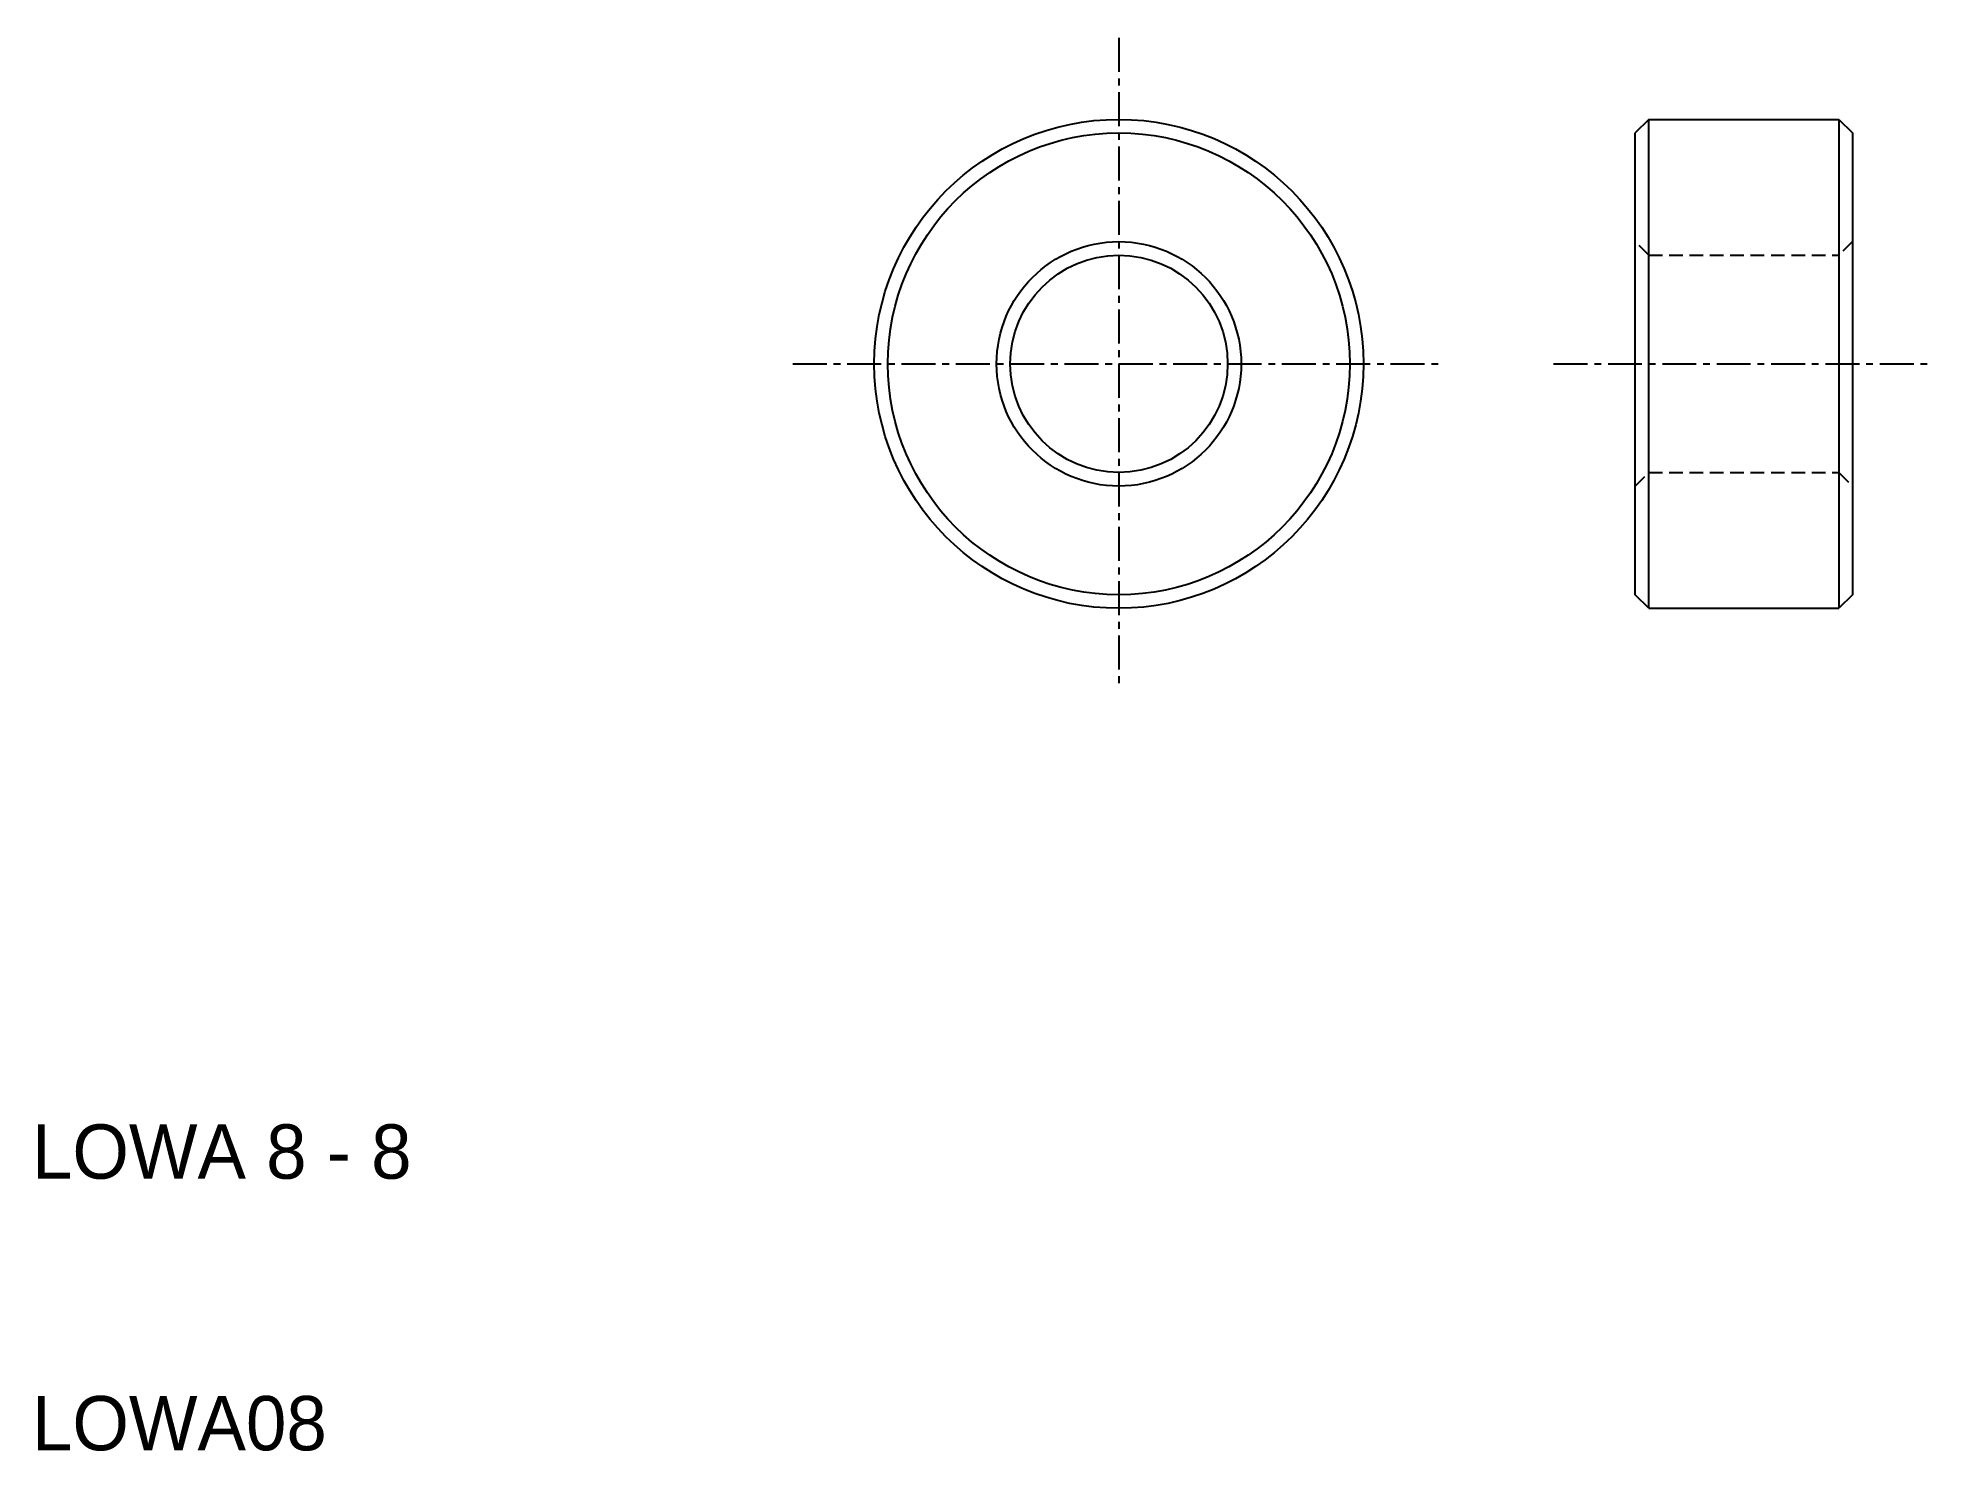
# Model space of a CAD drawing. Extents: x 10.2 to 80, y 10 to 62.
import ezdxf

# ---------------------------------------------------------------- set-up
doc = ezdxf.new("R2010")
doc.units = 0
doc.linetypes.add('CENTER', pattern=[2, 1.25, -0.25, 0.25, -0.25])
doc.linetypes.add('DASHED', pattern=[0.75, 0.5, -0.25])
doc.layers.get('0').update_dxf_attribs({"linetype": 'CONTINUOUS'})
doc.layers.add('CENTER', color=1, linetype='CENTER')

msp = doc.modelspace()

# ---------------------------------------------------------------- linework, layer by layer
at = {"color": 7, "linetype": 'CONTINUOUS'}
for p, q in [((69.5, 59), (69, 58.5)), ((69.5, 59), (76.5, 59)), ((69.5, 41), (69.5, 59)), ((76.5, 59), (76.5, 41)), ((76.5, 59), (77, 58.5)), ((69, 41.5), (69, 58.5)), ((77, 58.5), (77, 41.5)), ((69.5, 41), (69, 41.5)), ((77, 41.5), (76.5, 41)), ((69.5, 41), (76.5, 41))]:
    msp.add_line(p, q, dxfattribs=at)
at = {"color": 3, "linetype": 'DASHED'}
for p, q in [((69.5, 54), (69, 54.5)), ((77, 54.5), (76.5, 54)), ((69.5, 54), (76.5, 54)), ((69, 45.5), (69.5, 46)), ((69.5, 46), (76.5, 46)), ((76.5, 46), (77, 45.5))]:
    msp.add_line(p, q, dxfattribs=at)
at = {"color": 7, "linetype": 'CONTINUOUS'}
for radius in [9, 8.5, 4.5, 4]:
    msp.add_circle((50, 50), radius, dxfattribs=at)
at = {"layer": 'CENTER', "color": 1, "linetype": 'CENTER'}
for p, q in [((50, 62), (50, 38)), ((38, 50), (62, 50)), ((66, 50), (80, 50))]:
    msp.add_line(p, q, dxfattribs=at)

# ---------------------------------------------------------------- texts
at = {"color": 7, "linetype": 'CONTINUOUS'}
for s, p in [('LOWA 8 - 8', (10, 20)), ('LOWA08', (10, 10))]:
    msp.add_text(s, height=2, dxfattribs=at).set_placement(p)

doc.saveas('drawing.dxf')
